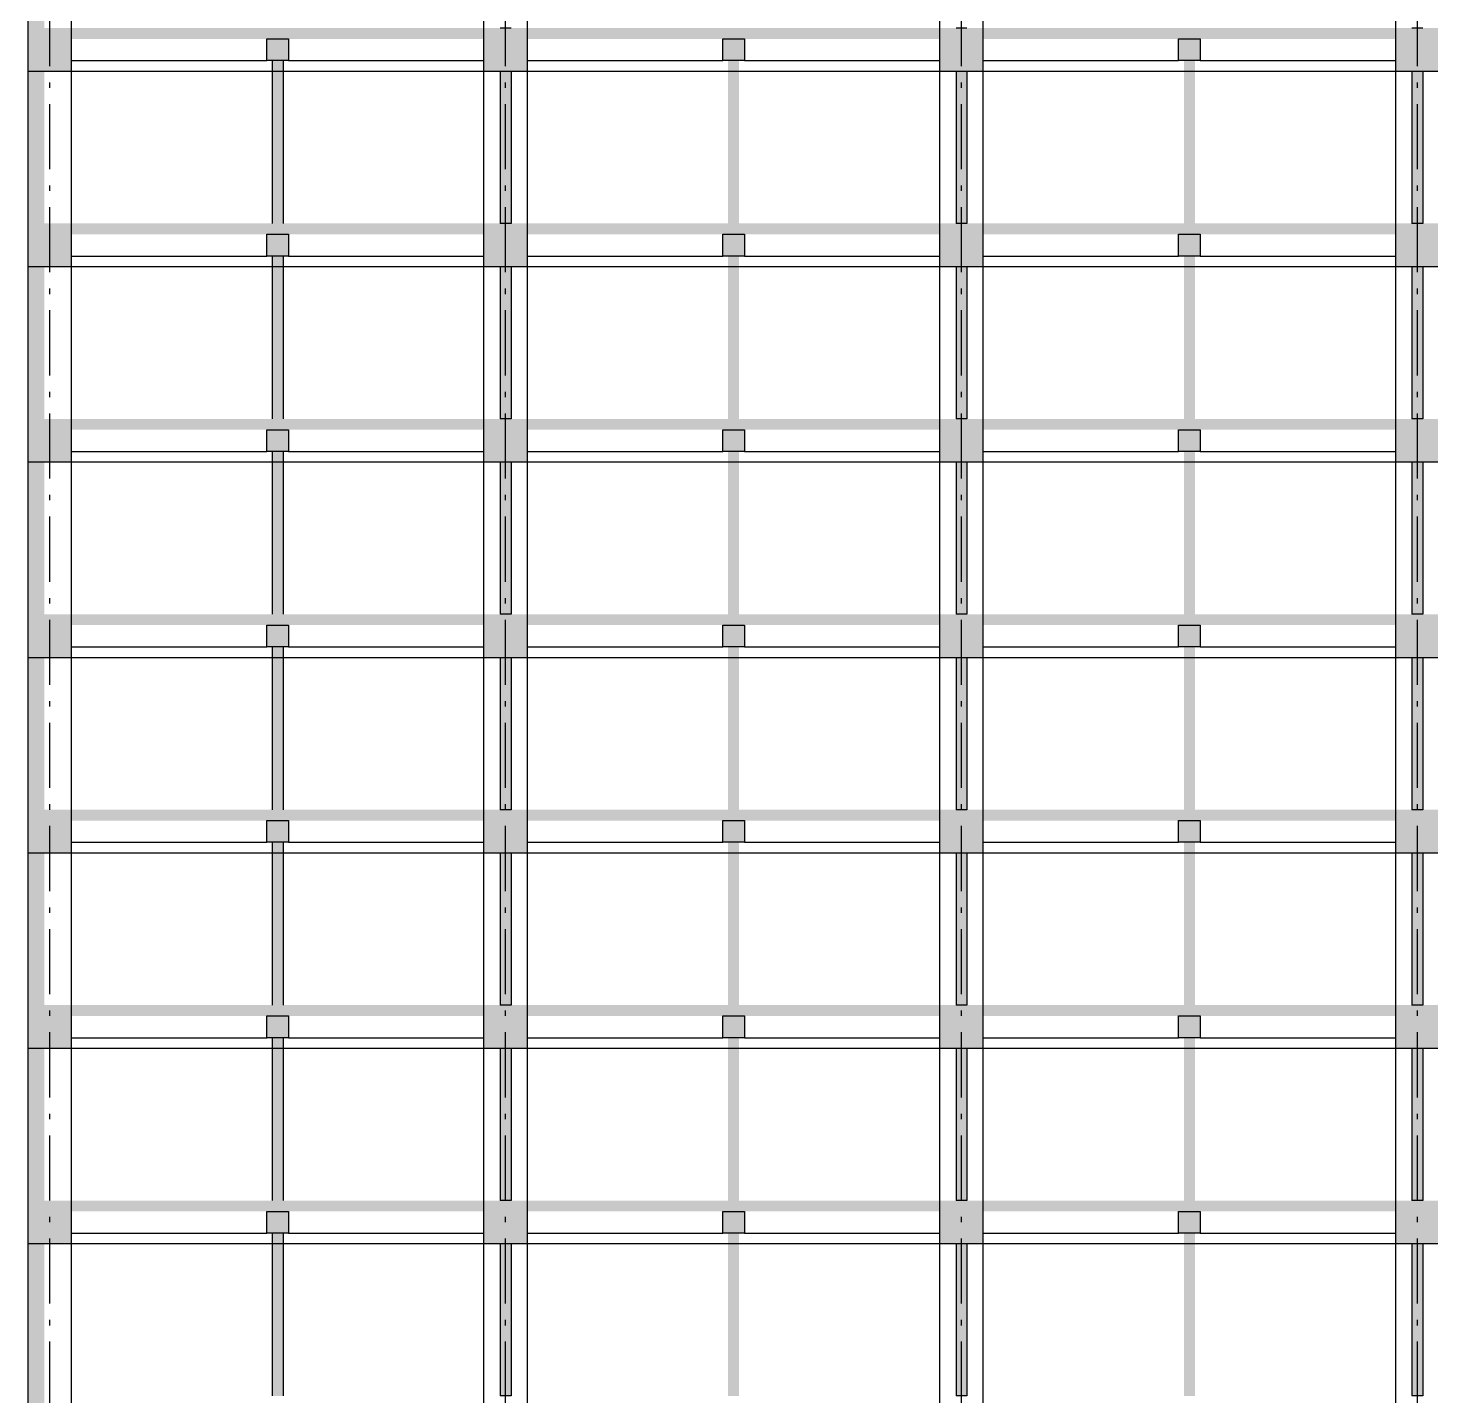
# Model space of a CAD drawing. Header units: inches. Extents: x -310 to 1074, y -19 to 138.
# Drawn here: x 182.26 to 208.11, y 34.6 to 59.8 of the extents above; entities that cross this region are included whole.
import ezdxf

# ---------------------------------------------------------------- set-up
doc = ezdxf.new("R2010")
doc.units = ezdxf.units.IN
doc.header["$MEASUREMENT"] = 0
doc.linetypes.add('ACAD_ISO10W100', pattern=[18, 12, -3, 0, -3])
for name, color, linetype in [('axis', 1, 'ACAD_ISO10W100'), ('column', 2, 'Continuous'), ('hatch', 11, 'Continuous'), ('oncut', 6, 'Continuous'), ('seeline', 214, 'Continuous')]:
    doc.layers.add(name, color=color, linetype=linetype)

msp = doc.modelspace()

# ---------------------------------------------------------------- hatches: boundary and pattern name
at = {"layer": 'hatch'}
h = msp.add_hatch(color=256, dxfattribs=at)
h.dxf.hatch_style = 1
h.paths.add_polyline_path([(182.5586, 77.8), (182.2586, 77.8), (182.2586, -9), (182.5586, -9)])
h = msp.add_hatch(color=256, dxfattribs=at)
h.dxf.hatch_style = 1
h.paths.add_polyline_path([(183.0586, 59.8), (182.2586, 59.8), (182.2586, 59), (183.0586, 59)])
h = msp.add_hatch(color=256, dxfattribs=at)
h.dxf.hatch_style = 1
h.paths.add_polyline_path([(190.6586, 59.8), (183.0586, 59.8), (183.0586, 59.6), (190.6586, 59.6)])
h = msp.add_hatch(color=256, dxfattribs=at)
h.dxf.hatch_style = 1
h.paths.add_polyline_path([(191.4586, 59.8), (190.6586, 59.8), (190.6586, 59), (191.4586, 59)])
h = msp.add_hatch(color=256, dxfattribs=at)
h.dxf.hatch_style = 1
h.paths.add_polyline_path([(199.0586, 59.8), (191.4586, 59.8), (191.4586, 59.6), (199.0586, 59.6)])
h = msp.add_hatch(color=256, dxfattribs=at)
h.dxf.hatch_style = 1
h.paths.add_polyline_path([(199.8586, 59.8), (199.0586, 59.8), (199.0586, 59), (199.8586, 59)])
h = msp.add_hatch(color=256, dxfattribs=at)
h.dxf.hatch_style = 1
h.paths.add_polyline_path([(207.4586, 59.8), (199.8586, 59.8), (199.8586, 59.6), (207.4586, 59.6)])
h = msp.add_hatch(color=256, dxfattribs=at)
h.dxf.hatch_style = 1
h.paths.add_polyline_path([(208.2586, 59.8), (207.4586, 59.8), (207.4586, 59), (208.2586, 59)])
h = msp.add_hatch(color=256, dxfattribs=at)
h.dxf.hatch_style = 1
h.paths.add_polyline_path([(187.0586, 59.6), (186.6586, 59.6), (186.6586, 59.2), (187.0586, 59.2)])
h = msp.add_hatch(color=256, dxfattribs=at)
h.dxf.hatch_style = 1
h.paths.add_polyline_path([(195.4586, 59.6), (195.0586, 59.6), (195.0586, 59.2), (195.4586, 59.2)])
h = msp.add_hatch(color=256, dxfattribs=at)
h.dxf.hatch_style = 1
h.paths.add_polyline_path([(203.8586, 59.6), (203.4586, 59.6), (203.4586, 59.2), (203.8586, 59.2)])
h = msp.add_hatch(color=256, dxfattribs=at)
h.dxf.hatch_style = 1
h.paths.add_polyline_path([(186.9586, 59.2), (186.7586, 59.2), (186.7586, 56.2), (186.9586, 56.2)])
h = msp.add_hatch(color=256, dxfattribs=at)
h.dxf.hatch_style = 1
h.paths.add_polyline_path([(195.3586, 59.2), (195.1586, 59.2), (195.1586, 56.2), (195.3586, 56.2)])
h = msp.add_hatch(color=256, dxfattribs=at)
h.dxf.hatch_style = 1
h.paths.add_polyline_path([(203.7586, 59.2), (203.5586, 59.2), (203.5586, 56.2), (203.7586, 56.2)])
h = msp.add_hatch(color=256, dxfattribs=at)
h.dxf.hatch_style = 1
h.paths.add_polyline_path([(191.1586, 59), (190.9586, 59), (190.9586, 56.2), (191.1586, 56.2)])
h = msp.add_hatch(color=256, dxfattribs=at)
h.dxf.hatch_style = 1
h.paths.add_polyline_path([(199.5586, 59), (199.3586, 59), (199.3586, 56.2), (199.5586, 56.2)])
h = msp.add_hatch(color=256, dxfattribs=at)
h.dxf.hatch_style = 1
h.paths.add_polyline_path([(207.9586, 59), (207.7586, 59), (207.7586, 56.2), (207.9586, 56.2)])
h = msp.add_hatch(color=256, dxfattribs=at)
h.dxf.hatch_style = 1
h.paths.add_polyline_path([(183.0586, 56.2), (182.2586, 56.2), (182.2586, 55.4), (183.0586, 55.4)])
h = msp.add_hatch(color=256, dxfattribs=at)
h.dxf.hatch_style = 1
h.paths.add_polyline_path([(190.6586, 56.2), (183.0586, 56.2), (183.0586, 56), (190.6586, 56)])
h = msp.add_hatch(color=256, dxfattribs=at)
h.dxf.hatch_style = 1
h.paths.add_polyline_path([(191.4586, 56.2), (190.6586, 56.2), (190.6586, 55.4), (191.4586, 55.4)])
h = msp.add_hatch(color=256, dxfattribs=at)
h.dxf.hatch_style = 1
h.paths.add_polyline_path([(199.0586, 56.2), (191.4586, 56.2), (191.4586, 56), (199.0586, 56)])
h = msp.add_hatch(color=256, dxfattribs=at)
h.dxf.hatch_style = 1
h.paths.add_polyline_path([(199.8586, 56.2), (199.0586, 56.2), (199.0586, 55.4), (199.8586, 55.4)])
h = msp.add_hatch(color=256, dxfattribs=at)
h.dxf.hatch_style = 1
h.paths.add_polyline_path([(207.4586, 56.2), (199.8586, 56.2), (199.8586, 56), (207.4586, 56)])
h = msp.add_hatch(color=256, dxfattribs=at)
h.dxf.hatch_style = 1
h.paths.add_polyline_path([(208.2586, 56.2), (207.4586, 56.2), (207.4586, 55.4), (208.2586, 55.4)])
h = msp.add_hatch(color=256, dxfattribs=at)
h.dxf.hatch_style = 1
h.paths.add_polyline_path([(187.0586, 56), (186.6586, 56), (186.6586, 55.6), (187.0586, 55.6)])
h = msp.add_hatch(color=256, dxfattribs=at)
h.dxf.hatch_style = 1
h.paths.add_polyline_path([(195.4586, 56), (195.0586, 56), (195.0586, 55.6), (195.4586, 55.6)])
h = msp.add_hatch(color=256, dxfattribs=at)
h.dxf.hatch_style = 1
h.paths.add_polyline_path([(203.8586, 56), (203.4586, 56), (203.4586, 55.6), (203.8586, 55.6)])
h = msp.add_hatch(color=256, dxfattribs=at)
h.dxf.hatch_style = 1
h.paths.add_polyline_path([(186.9586, 55.6), (186.7586, 55.6), (186.7586, 52.6), (186.9586, 52.6)])
h = msp.add_hatch(color=256, dxfattribs=at)
h.dxf.hatch_style = 1
h.paths.add_polyline_path([(195.3586, 55.6), (195.1586, 55.6), (195.1586, 52.6), (195.3586, 52.6)])
h = msp.add_hatch(color=256, dxfattribs=at)
h.dxf.hatch_style = 1
h.paths.add_polyline_path([(203.7586, 55.6), (203.5586, 55.6), (203.5586, 52.6), (203.7586, 52.6)])
h = msp.add_hatch(color=256, dxfattribs=at)
h.dxf.hatch_style = 1
h.paths.add_polyline_path([(191.1586, 55.4), (190.9586, 55.4), (190.9586, 52.6), (191.1586, 52.6)])
h = msp.add_hatch(color=256, dxfattribs=at)
h.dxf.hatch_style = 1
h.paths.add_polyline_path([(199.5586, 55.4), (199.3586, 55.4), (199.3586, 52.6), (199.5586, 52.6)])
h = msp.add_hatch(color=256, dxfattribs=at)
h.dxf.hatch_style = 1
h.paths.add_polyline_path([(207.9586, 55.4), (207.7586, 55.4), (207.7586, 52.6), (207.9586, 52.6)])
h = msp.add_hatch(color=256, dxfattribs=at)
h.dxf.hatch_style = 1
h.paths.add_polyline_path([(183.0586, 52.6), (182.2586, 52.6), (182.2586, 51.8), (183.0586, 51.8)])
h = msp.add_hatch(color=256, dxfattribs=at)
h.dxf.hatch_style = 1
h.paths.add_polyline_path([(190.6586, 52.6), (183.0586, 52.6), (183.0586, 52.4), (190.6586, 52.4)])
h = msp.add_hatch(color=256, dxfattribs=at)
h.dxf.hatch_style = 1
h.paths.add_polyline_path([(191.4586, 52.6), (190.6586, 52.6), (190.6586, 51.8), (191.4586, 51.8)])
h = msp.add_hatch(color=256, dxfattribs=at)
h.dxf.hatch_style = 1
h.paths.add_polyline_path([(199.0586, 52.6), (191.4586, 52.6), (191.4586, 52.4), (199.0586, 52.4)])
h = msp.add_hatch(color=256, dxfattribs=at)
h.dxf.hatch_style = 1
h.paths.add_polyline_path([(199.8586, 52.6), (199.0586, 52.6), (199.0586, 51.8), (199.8586, 51.8)])
h = msp.add_hatch(color=256, dxfattribs=at)
h.dxf.hatch_style = 1
h.paths.add_polyline_path([(207.4586, 52.6), (199.8586, 52.6), (199.8586, 52.4), (207.4586, 52.4)])
h = msp.add_hatch(color=256, dxfattribs=at)
h.dxf.hatch_style = 1
h.paths.add_polyline_path([(208.2586, 52.6), (207.4586, 52.6), (207.4586, 51.8), (208.2586, 51.8)])
h = msp.add_hatch(color=256, dxfattribs=at)
h.dxf.hatch_style = 1
h.paths.add_polyline_path([(187.0586, 52.4), (186.6586, 52.4), (186.6586, 52), (187.0586, 52)])
h = msp.add_hatch(color=256, dxfattribs=at)
h.dxf.hatch_style = 1
h.paths.add_polyline_path([(195.4586, 52.4), (195.0586, 52.4), (195.0586, 52), (195.4586, 52)])
h = msp.add_hatch(color=256, dxfattribs=at)
h.dxf.hatch_style = 1
h.paths.add_polyline_path([(203.8586, 52.4), (203.4586, 52.4), (203.4586, 52), (203.8586, 52)])
h = msp.add_hatch(color=256, dxfattribs=at)
h.dxf.hatch_style = 1
h.paths.add_polyline_path([(186.9586, 52), (186.7586, 52), (186.7586, 49), (186.9586, 49)])
h = msp.add_hatch(color=256, dxfattribs=at)
h.dxf.hatch_style = 1
h.paths.add_polyline_path([(195.3586, 52), (195.1586, 52), (195.1586, 49), (195.3586, 49)])
h = msp.add_hatch(color=256, dxfattribs=at)
h.dxf.hatch_style = 1
h.paths.add_polyline_path([(203.7586, 52), (203.5586, 52), (203.5586, 49), (203.7586, 49)])
h = msp.add_hatch(color=256, dxfattribs=at)
h.dxf.hatch_style = 1
h.paths.add_polyline_path([(191.1586, 51.8), (190.9586, 51.8), (190.9586, 49), (191.1586, 49)])
h = msp.add_hatch(color=256, dxfattribs=at)
h.dxf.hatch_style = 1
h.paths.add_polyline_path([(199.5586, 51.8), (199.3586, 51.8), (199.3586, 49), (199.5586, 49)])
h = msp.add_hatch(color=256, dxfattribs=at)
h.dxf.hatch_style = 1
h.paths.add_polyline_path([(207.9586, 51.8), (207.7586, 51.8), (207.7586, 49), (207.9586, 49)])
h = msp.add_hatch(color=256, dxfattribs=at)
h.dxf.hatch_style = 1
h.paths.add_polyline_path([(183.0586, 49), (182.2586, 49), (182.2586, 48.2), (183.0586, 48.2)])
h = msp.add_hatch(color=256, dxfattribs=at)
h.dxf.hatch_style = 1
h.paths.add_polyline_path([(190.6586, 49), (183.0586, 49), (183.0586, 48.8), (190.6586, 48.8)])
h = msp.add_hatch(color=256, dxfattribs=at)
h.dxf.hatch_style = 1
h.paths.add_polyline_path([(191.4586, 49), (190.6586, 49), (190.6586, 48.2), (191.4586, 48.2)])
h = msp.add_hatch(color=256, dxfattribs=at)
h.dxf.hatch_style = 1
h.paths.add_polyline_path([(199.0586, 49), (191.4586, 49), (191.4586, 48.8), (199.0586, 48.8)])
h = msp.add_hatch(color=256, dxfattribs=at)
h.dxf.hatch_style = 1
h.paths.add_polyline_path([(199.8586, 49), (199.0586, 49), (199.0586, 48.2), (199.8586, 48.2)])
h = msp.add_hatch(color=256, dxfattribs=at)
h.dxf.hatch_style = 1
h.paths.add_polyline_path([(207.4586, 49), (199.8586, 49), (199.8586, 48.8), (207.4586, 48.8)])
h = msp.add_hatch(color=256, dxfattribs=at)
h.dxf.hatch_style = 1
h.paths.add_polyline_path([(208.2586, 49), (207.4586, 49), (207.4586, 48.2), (208.2586, 48.2)])
h = msp.add_hatch(color=256, dxfattribs=at)
h.dxf.hatch_style = 1
h.paths.add_polyline_path([(187.0586, 48.8), (186.6586, 48.8), (186.6586, 48.4), (187.0586, 48.4)])
h = msp.add_hatch(color=256, dxfattribs=at)
h.dxf.hatch_style = 1
h.paths.add_polyline_path([(195.4586, 48.8), (195.0586, 48.8), (195.0586, 48.4), (195.4586, 48.4)])
h = msp.add_hatch(color=256, dxfattribs=at)
h.dxf.hatch_style = 1
h.paths.add_polyline_path([(203.8586, 48.8), (203.4586, 48.8), (203.4586, 48.4), (203.8586, 48.4)])
h = msp.add_hatch(color=256, dxfattribs=at)
h.dxf.hatch_style = 1
h.paths.add_polyline_path([(186.9586, 48.4), (186.7586, 48.4), (186.7586, 45.4), (186.9586, 45.4)])
h = msp.add_hatch(color=256, dxfattribs=at)
h.dxf.hatch_style = 1
h.paths.add_polyline_path([(195.3586, 48.4), (195.1586, 48.4), (195.1586, 45.4), (195.3586, 45.4)])
h = msp.add_hatch(color=256, dxfattribs=at)
h.dxf.hatch_style = 1
h.paths.add_polyline_path([(203.7586, 48.4), (203.5586, 48.4), (203.5586, 45.4), (203.7586, 45.4)])
h = msp.add_hatch(color=256, dxfattribs=at)
h.dxf.hatch_style = 1
h.paths.add_polyline_path([(191.1586, 48.2), (190.9586, 48.2), (190.9586, 45.4), (191.1586, 45.4)])
h = msp.add_hatch(color=256, dxfattribs=at)
h.dxf.hatch_style = 1
h.paths.add_polyline_path([(199.5586, 48.2), (199.3586, 48.2), (199.3586, 45.4), (199.5586, 45.4)])
h = msp.add_hatch(color=256, dxfattribs=at)
h.dxf.hatch_style = 1
h.paths.add_polyline_path([(207.9586, 48.2), (207.7586, 48.2), (207.7586, 45.4), (207.9586, 45.4)])
h = msp.add_hatch(color=256, dxfattribs=at)
h.dxf.hatch_style = 1
h.paths.add_polyline_path([(183.0586, 45.4), (182.2586, 45.4), (182.2586, 44.6), (183.0586, 44.6)])
h = msp.add_hatch(color=256, dxfattribs=at)
h.dxf.hatch_style = 1
h.paths.add_polyline_path([(190.6586, 45.4), (183.0586, 45.4), (183.0586, 45.2), (190.6586, 45.2)])
h = msp.add_hatch(color=256, dxfattribs=at)
h.dxf.hatch_style = 1
h.paths.add_polyline_path([(191.4586, 45.4), (190.6586, 45.4), (190.6586, 44.6), (191.4586, 44.6)])
h = msp.add_hatch(color=256, dxfattribs=at)
h.dxf.hatch_style = 1
h.paths.add_polyline_path([(199.0586, 45.4), (191.4586, 45.4), (191.4586, 45.2), (199.0586, 45.2)])
h = msp.add_hatch(color=256, dxfattribs=at)
h.dxf.hatch_style = 1
h.paths.add_polyline_path([(199.8586, 45.4), (199.0586, 45.4), (199.0586, 44.6), (199.8586, 44.6)])
h = msp.add_hatch(color=256, dxfattribs=at)
h.dxf.hatch_style = 1
h.paths.add_polyline_path([(207.4586, 45.4), (199.8586, 45.4), (199.8586, 45.2), (207.4586, 45.2)])
h = msp.add_hatch(color=256, dxfattribs=at)
h.dxf.hatch_style = 1
h.paths.add_polyline_path([(208.2586, 45.4), (207.4586, 45.4), (207.4586, 44.6), (208.2586, 44.6)])
h = msp.add_hatch(color=256, dxfattribs=at)
h.dxf.hatch_style = 1
h.paths.add_polyline_path([(187.0586, 45.2), (186.6586, 45.2), (186.6586, 44.8), (187.0586, 44.8)])
h = msp.add_hatch(color=256, dxfattribs=at)
h.dxf.hatch_style = 1
h.paths.add_polyline_path([(195.4586, 45.2), (195.0586, 45.2), (195.0586, 44.8), (195.4586, 44.8)])
h = msp.add_hatch(color=256, dxfattribs=at)
h.dxf.hatch_style = 1
h.paths.add_polyline_path([(203.8586, 45.2), (203.4586, 45.2), (203.4586, 44.8), (203.8586, 44.8)])
h = msp.add_hatch(color=256, dxfattribs=at)
h.dxf.hatch_style = 1
h.paths.add_polyline_path([(186.9586, 44.8), (186.7586, 44.8), (186.7586, 41.8), (186.9586, 41.8)])
h = msp.add_hatch(color=256, dxfattribs=at)
h.dxf.hatch_style = 1
h.paths.add_polyline_path([(195.3586, 44.8), (195.1586, 44.8), (195.1586, 41.8), (195.3586, 41.8)])
h = msp.add_hatch(color=256, dxfattribs=at)
h.dxf.hatch_style = 1
h.paths.add_polyline_path([(203.7586, 44.8), (203.5586, 44.8), (203.5586, 41.8), (203.7586, 41.8)])
h = msp.add_hatch(color=256, dxfattribs=at)
h.dxf.hatch_style = 1
h.paths.add_polyline_path([(191.1586, 44.6), (190.9586, 44.6), (190.9586, 41.8), (191.1586, 41.8)])
h = msp.add_hatch(color=256, dxfattribs=at)
h.dxf.hatch_style = 1
h.paths.add_polyline_path([(199.5586, 44.6), (199.3586, 44.6), (199.3586, 41.8), (199.5586, 41.8)])
h = msp.add_hatch(color=256, dxfattribs=at)
h.dxf.hatch_style = 1
h.paths.add_polyline_path([(207.9586, 44.6), (207.7586, 44.6), (207.7586, 41.8), (207.9586, 41.8)])
h = msp.add_hatch(color=256, dxfattribs=at)
h.dxf.hatch_style = 1
h.paths.add_polyline_path([(183.0586, 41.8), (182.2586, 41.8), (182.2586, 41), (183.0586, 41)])
h = msp.add_hatch(color=256, dxfattribs=at)
h.dxf.hatch_style = 1
h.paths.add_polyline_path([(190.6586, 41.8), (183.0586, 41.8), (183.0586, 41.6), (190.6586, 41.6)])
h = msp.add_hatch(color=256, dxfattribs=at)
h.dxf.hatch_style = 1
h.paths.add_polyline_path([(191.4586, 41.8), (190.6586, 41.8), (190.6586, 41), (191.4586, 41)])
h = msp.add_hatch(color=256, dxfattribs=at)
h.dxf.hatch_style = 1
h.paths.add_polyline_path([(199.0586, 41.8), (191.4586, 41.8), (191.4586, 41.6), (199.0586, 41.6)])
h = msp.add_hatch(color=256, dxfattribs=at)
h.dxf.hatch_style = 1
h.paths.add_polyline_path([(199.8586, 41.8), (199.0586, 41.8), (199.0586, 41), (199.8586, 41)])
h = msp.add_hatch(color=256, dxfattribs=at)
h.dxf.hatch_style = 1
h.paths.add_polyline_path([(207.4586, 41.8), (199.8586, 41.8), (199.8586, 41.6), (207.4586, 41.6)])
h = msp.add_hatch(color=256, dxfattribs=at)
h.dxf.hatch_style = 1
h.paths.add_polyline_path([(208.2586, 41.8), (207.4586, 41.8), (207.4586, 41), (208.2586, 41)])
h = msp.add_hatch(color=256, dxfattribs=at)
h.dxf.hatch_style = 1
h.paths.add_polyline_path([(187.0586, 41.6), (186.6586, 41.6), (186.6586, 41.2), (187.0586, 41.2)])
h = msp.add_hatch(color=256, dxfattribs=at)
h.dxf.hatch_style = 1
h.paths.add_polyline_path([(195.4586, 41.6), (195.0586, 41.6), (195.0586, 41.2), (195.4586, 41.2)])
h = msp.add_hatch(color=256, dxfattribs=at)
h.dxf.hatch_style = 1
h.paths.add_polyline_path([(203.8586, 41.6), (203.4586, 41.6), (203.4586, 41.2), (203.8586, 41.2)])
h = msp.add_hatch(color=256, dxfattribs=at)
h.dxf.hatch_style = 1
h.paths.add_polyline_path([(186.9586, 41.2), (186.7586, 41.2), (186.7586, 38.2), (186.9586, 38.2)])
h = msp.add_hatch(color=256, dxfattribs=at)
h.dxf.hatch_style = 1
h.paths.add_polyline_path([(195.3586, 41.2), (195.1586, 41.2), (195.1586, 38.2), (195.3586, 38.2)])
h = msp.add_hatch(color=256, dxfattribs=at)
h.dxf.hatch_style = 1
h.paths.add_polyline_path([(203.7586, 41.2), (203.5586, 41.2), (203.5586, 38.2), (203.7586, 38.2)])
h = msp.add_hatch(color=256, dxfattribs=at)
h.dxf.hatch_style = 1
h.paths.add_polyline_path([(191.1586, 41), (190.9586, 41), (190.9586, 38.2), (191.1586, 38.2)])
h = msp.add_hatch(color=256, dxfattribs=at)
h.dxf.hatch_style = 1
h.paths.add_polyline_path([(199.5586, 41), (199.3586, 41), (199.3586, 38.2), (199.5586, 38.2)])
h = msp.add_hatch(color=256, dxfattribs=at)
h.dxf.hatch_style = 1
h.paths.add_polyline_path([(207.9586, 41), (207.7586, 41), (207.7586, 38.2), (207.9586, 38.2)])
h = msp.add_hatch(color=256, dxfattribs=at)
h.dxf.hatch_style = 1
h.paths.add_polyline_path([(183.0586, 38.2), (182.2586, 38.2), (182.2586, 37.4), (183.0586, 37.4)])
h = msp.add_hatch(color=256, dxfattribs=at)
h.dxf.hatch_style = 1
h.paths.add_polyline_path([(190.6586, 38.2), (183.0586, 38.2), (183.0586, 38), (190.6586, 38)])
h = msp.add_hatch(color=256, dxfattribs=at)
h.dxf.hatch_style = 1
h.paths.add_polyline_path([(187.0586, 38), (186.6586, 38), (186.6586, 37.6), (187.0586, 37.6)])
h = msp.add_hatch(color=256, dxfattribs=at)
h.dxf.hatch_style = 1
h.paths.add_polyline_path([(191.4586, 38.2), (190.6586, 38.2), (190.6586, 37.4), (191.4586, 37.4)])
h = msp.add_hatch(color=256, dxfattribs=at)
h.dxf.hatch_style = 1
h.paths.add_polyline_path([(199.0586, 38.2), (191.4586, 38.2), (191.4586, 38), (199.0586, 38)])
h = msp.add_hatch(color=256, dxfattribs=at)
h.dxf.hatch_style = 1
h.paths.add_polyline_path([(195.4586, 38), (195.0586, 38), (195.0586, 37.6), (195.4586, 37.6)])
h = msp.add_hatch(color=256, dxfattribs=at)
h.dxf.hatch_style = 1
h.paths.add_polyline_path([(199.8586, 38.2), (199.0586, 38.2), (199.0586, 37.4), (199.8586, 37.4)])
h = msp.add_hatch(color=256, dxfattribs=at)
h.dxf.hatch_style = 1
h.paths.add_polyline_path([(207.4586, 38.2), (199.8586, 38.2), (199.8586, 38), (207.4586, 38)])
h = msp.add_hatch(color=256, dxfattribs=at)
h.dxf.hatch_style = 1
h.paths.add_polyline_path([(203.8586, 38), (203.4586, 38), (203.4586, 37.6), (203.8586, 37.6)])
h = msp.add_hatch(color=256, dxfattribs=at)
h.dxf.hatch_style = 1
h.paths.add_polyline_path([(208.2586, 38.2), (207.4586, 38.2), (207.4586, 37.4), (208.2586, 37.4)])
h = msp.add_hatch(color=256, dxfattribs=at)
h.dxf.hatch_style = 1
h.paths.add_polyline_path([(186.9586, 37.6), (186.7586, 37.6), (186.7586, 34.6), (186.9586, 34.6)])
h = msp.add_hatch(color=256, dxfattribs=at)
h.dxf.hatch_style = 1
h.paths.add_polyline_path([(195.3586, 37.6), (195.1586, 37.6), (195.1586, 34.6), (195.3586, 34.6)])
h = msp.add_hatch(color=256, dxfattribs=at)
h.dxf.hatch_style = 1
h.paths.add_polyline_path([(203.7586, 37.6), (203.5586, 37.6), (203.5586, 34.6), (203.7586, 34.6)])
h = msp.add_hatch(color=256, dxfattribs=at)
h.dxf.hatch_style = 1
h.paths.add_polyline_path([(191.1586, 37.4), (190.9586, 37.4), (190.9586, 34.6), (191.1586, 34.6)])
h = msp.add_hatch(color=256, dxfattribs=at)
h.dxf.hatch_style = 1
h.paths.add_polyline_path([(199.5586, 37.4), (199.3586, 37.4), (199.3586, 34.6), (199.5586, 34.6)])
h = msp.add_hatch(color=256, dxfattribs=at)
h.dxf.hatch_style = 1
h.paths.add_polyline_path([(207.9586, 37.4), (207.7586, 37.4), (207.7586, 34.6), (207.9586, 34.6)])

# ---------------------------------------------------------------- linework, layer by layer
at = {"layer": 'axis', "ltscale": 0.1}
for p, q in [((182.6586, -15), (182.6586, 77.8)), ((191.0586, -15), (191.0586, 77.8)), ((199.4586, -15), (199.4586, 77.8)), ((207.8586, -15), (207.8586, 77.8))]:
    msp.add_line(p, q, dxfattribs=at)
at = {"layer": 'column'}
for p, q in [((182.2586, -9), (182.2586, 77.8)), ((183.0586, -9), (183.0586, 77.8)), ((190.6586, -9), (190.6586, 77.8)), ((191.4586, -9), (191.4586, 77.8)), ((199.0586, -9), (199.0586, 77.8)), ((199.8586, -9), (199.8586, 77.8)), ((207.4586, -9), (207.4586, 77.8))]:
    msp.add_line(p, q, dxfattribs=at)
at = {"layer": 'oncut'}
for p, q in [((191.1586, 59.8), (190.9586, 59.8)), ((191.1586, 59.8), (190.9586, 59.8)), ((199.5586, 59.8), (199.3586, 59.8)), ((199.5586, 59.8), (199.3586, 59.8)), ((207.9586, 59.8), (207.7586, 59.8)), ((207.9586, 59.8), (207.7586, 59.8)), ((186.7586, 59.2), (186.7586, 56.2)), ((186.9586, 59.2), (186.9586, 56.2)), ((224.8586, 59), (182.2586, 59)), ((190.9586, 59), (190.9586, 56.2)), ((191.1586, 59), (190.9586, 59)), ((191.1586, 59), (191.1586, 56.2)), ((199.5586, 59), (199.3586, 59)), ((199.3586, 59), (199.3586, 56.2)), ((199.5586, 59), (199.5586, 56.2)), ((207.9586, 59), (207.7586, 59)), ((207.7586, 59), (207.7586, 56.2)), ((207.9586, 59), (207.9586, 56.2)), ((191.1586, 56.2), (190.9586, 56.2)), ((191.1586, 56.2), (190.9586, 56.2)), ((191.1586, 56.2), (190.9586, 56.2)), ((199.5586, 56.2), (199.3586, 56.2)), ((199.5586, 56.2), (199.3586, 56.2)), ((199.5586, 56.2), (199.3586, 56.2)), ((207.9586, 56.2), (207.7586, 56.2)), ((207.9586, 56.2), (207.7586, 56.2)), ((207.9586, 56.2), (207.7586, 56.2)), ((186.7586, 55.6), (186.7586, 52.6)), ((186.9586, 55.6), (186.9586, 52.6)), ((224.8586, 55.4), (182.2586, 55.4)), ((190.9586, 55.4), (190.9586, 52.6)), ((191.1586, 55.4), (190.9586, 55.4)), ((191.1586, 55.4), (191.1586, 52.6)), ((199.5586, 55.4), (199.3586, 55.4)), ((199.3586, 55.4), (199.3586, 52.6)), ((199.5586, 55.4), (199.5586, 52.6)), ((207.9586, 55.4), (207.7586, 55.4)), ((207.7586, 55.4), (207.7586, 52.6)), ((207.9586, 55.4), (207.9586, 52.6)), ((191.1586, 52.6), (190.9586, 52.6)), ((191.1586, 52.6), (190.9586, 52.6)), ((191.1586, 52.6), (190.9586, 52.6)), ((199.5586, 52.6), (199.3586, 52.6)), ((199.5586, 52.6), (199.3586, 52.6)), ((199.5586, 52.6), (199.3586, 52.6)), ((207.9586, 52.6), (207.7586, 52.6)), ((207.9586, 52.6), (207.7586, 52.6)), ((207.9586, 52.6), (207.7586, 52.6)), ((186.7586, 52), (186.7586, 49)), ((186.9586, 52), (186.9586, 49)), ((224.8586, 51.8), (182.2586, 51.8)), ((190.9586, 51.8), (190.9586, 49)), ((191.1586, 51.8), (190.9586, 51.8)), ((191.1586, 51.8), (191.1586, 49)), ((199.5586, 51.8), (199.3586, 51.8)), ((199.3586, 51.8), (199.3586, 49)), ((199.5586, 51.8), (199.5586, 49)), ((207.9586, 51.8), (207.7586, 51.8)), ((207.7586, 51.8), (207.7586, 49)), ((207.9586, 51.8), (207.9586, 49)), ((191.1586, 49), (190.9586, 49)), ((191.1586, 49), (190.9586, 49)), ((191.1586, 49), (190.9586, 49)), ((199.5586, 49), (199.3586, 49)), ((199.5586, 49), (199.3586, 49)), ((199.5586, 49), (199.3586, 49)), ((207.9586, 49), (207.7586, 49)), ((207.9586, 49), (207.7586, 49)), ((207.9586, 49), (207.7586, 49)), ((186.7586, 48.4), (186.7586, 45.4)), ((186.9586, 48.4), (186.9586, 45.4)), ((224.8586, 48.2), (182.2586, 48.2)), ((190.9586, 48.2), (190.9586, 45.4)), ((191.1586, 48.2), (190.9586, 48.2)), ((191.1586, 48.2), (191.1586, 45.4)), ((199.5586, 48.2), (199.3586, 48.2)), ((199.3586, 48.2), (199.3586, 45.4)), ((199.5586, 48.2), (199.5586, 45.4)), ((207.9586, 48.2), (207.7586, 48.2)), ((207.7586, 48.2), (207.7586, 45.4)), ((207.9586, 48.2), (207.9586, 45.4)), ((191.1586, 45.4), (190.9586, 45.4)), ((191.1586, 45.4), (190.9586, 45.4)), ((191.1586, 45.4), (190.9586, 45.4)), ((199.5586, 45.4), (199.3586, 45.4)), ((199.5586, 45.4), (199.3586, 45.4)), ((199.5586, 45.4), (199.3586, 45.4)), ((207.9586, 45.4), (207.7586, 45.4)), ((207.9586, 45.4), (207.7586, 45.4)), ((207.9586, 45.4), (207.7586, 45.4)), ((186.7586, 44.8), (186.7586, 41.8)), ((186.9586, 44.8), (186.9586, 41.8)), ((224.8586, 44.6), (182.2586, 44.6)), ((190.9586, 44.6), (190.9586, 41.8)), ((191.1586, 44.6), (190.9586, 44.6)), ((191.1586, 44.6), (191.1586, 41.8)), ((199.5586, 44.6), (199.3586, 44.6)), ((199.3586, 44.6), (199.3586, 41.8)), ((199.5586, 44.6), (199.5586, 41.8)), ((207.9586, 44.6), (207.7586, 44.6)), ((207.7586, 44.6), (207.7586, 41.8)), ((207.9586, 44.6), (207.9586, 41.8)), ((191.1586, 41.8), (190.9586, 41.8)), ((191.1586, 41.8), (190.9586, 41.8)), ((191.1586, 41.8), (190.9586, 41.8)), ((199.5586, 41.8), (199.3586, 41.8)), ((199.5586, 41.8), (199.3586, 41.8)), ((199.5586, 41.8), (199.3586, 41.8)), ((207.9586, 41.8), (207.7586, 41.8)), ((207.9586, 41.8), (207.7586, 41.8)), ((207.9586, 41.8), (207.7586, 41.8)), ((186.7586, 41.2), (186.7586, 38.2)), ((186.9586, 41.2), (186.9586, 38.2)), ((224.8586, 41), (182.2586, 41)), ((190.9586, 41), (190.9586, 38.2)), ((191.1586, 41), (190.9586, 41)), ((191.1586, 41), (191.1586, 38.2)), ((199.5586, 41), (199.3586, 41)), ((199.3586, 41), (199.3586, 38.2)), ((199.5586, 41), (199.5586, 38.2)), ((207.9586, 41), (207.7586, 41)), ((207.7586, 41), (207.7586, 38.2)), ((207.9586, 41), (207.9586, 38.2)), ((191.1586, 38.2), (190.9586, 38.2)), ((191.1586, 38.2), (190.9586, 38.2)), ((191.1586, 38.2), (190.9586, 38.2)), ((199.5586, 38.2), (199.3586, 38.2)), ((199.5586, 38.2), (199.3586, 38.2)), ((199.5586, 38.2), (199.3586, 38.2)), ((207.9586, 38.2), (207.7586, 38.2)), ((207.9586, 38.2), (207.7586, 38.2)), ((207.9586, 38.2), (207.7586, 38.2)), ((186.7586, 37.6), (186.7586, 34.6)), ((186.9586, 37.6), (186.9586, 34.6)), ((224.8586, 37.4), (182.2586, 37.4)), ((190.9586, 37.4), (190.9586, 34.6)), ((191.1586, 37.4), (190.9586, 37.4)), ((191.1586, 37.4), (191.1586, 34.6)), ((199.5586, 37.4), (199.3586, 37.4)), ((199.3586, 37.4), (199.3586, 34.6)), ((199.5586, 37.4), (199.5586, 34.6)), ((207.9586, 37.4), (207.7586, 37.4)), ((207.7586, 37.4), (207.7586, 34.6)), ((207.9586, 37.4), (207.9586, 34.6)), ((191.1586, 34.6), (190.9586, 34.6)), ((199.5586, 34.6), (199.3586, 34.6)), ((207.9586, 34.6), (207.7586, 34.6))]:
    msp.add_line(p, q, dxfattribs=at)
for points in [[(187.0586, 59.2), (186.6586, 59.2), (186.6586, 59.6), (187.0586, 59.6)], [(195.4586, 59.2), (195.0586, 59.2), (195.0586, 59.6), (195.4586, 59.6)], [(203.8586, 59.2), (203.4586, 59.2), (203.4586, 59.6), (203.8586, 59.6)], [(187.0586, 55.6), (186.6586, 55.6), (186.6586, 56), (187.0586, 56)], [(195.4586, 55.6), (195.0586, 55.6), (195.0586, 56), (195.4586, 56)], [(203.8586, 55.6), (203.4586, 55.6), (203.4586, 56), (203.8586, 56)], [(187.0586, 52), (186.6586, 52), (186.6586, 52.4), (187.0586, 52.4)], [(195.4586, 52), (195.0586, 52), (195.0586, 52.4), (195.4586, 52.4)], [(203.8586, 52), (203.4586, 52), (203.4586, 52.4), (203.8586, 52.4)], [(187.0586, 48.4), (186.6586, 48.4), (186.6586, 48.8), (187.0586, 48.8)], [(195.4586, 48.4), (195.0586, 48.4), (195.0586, 48.8), (195.4586, 48.8)], [(203.8586, 48.4), (203.4586, 48.4), (203.4586, 48.8), (203.8586, 48.8)], [(187.0586, 44.8), (186.6586, 44.8), (186.6586, 45.2), (187.0586, 45.2)], [(195.4586, 44.8), (195.0586, 44.8), (195.0586, 45.2), (195.4586, 45.2)], [(203.8586, 44.8), (203.4586, 44.8), (203.4586, 45.2), (203.8586, 45.2)], [(187.0586, 41.2), (186.6586, 41.2), (186.6586, 41.6), (187.0586, 41.6)], [(195.4586, 41.2), (195.0586, 41.2), (195.0586, 41.6), (195.4586, 41.6)], [(203.8586, 41.2), (203.4586, 41.2), (203.4586, 41.6), (203.8586, 41.6)], [(187.0586, 37.6), (186.6586, 37.6), (186.6586, 38), (187.0586, 38)], [(195.4586, 37.6), (195.0586, 37.6), (195.0586, 38), (195.4586, 38)], [(203.8586, 37.6), (203.4586, 37.6), (203.4586, 38), (203.8586, 38)]]:
    msp.add_lwpolyline(points, close=True, dxfattribs=at)
at = {"layer": 'seeline'}
for p, q in [((183.0586, 59.2), (186.6586, 59.2)), ((187.0586, 59.2), (190.6586, 59.2)), ((187.0586, 59.2), (190.6586, 59.2)), ((191.4586, 59.2), (195.0586, 59.2)), ((195.4586, 59.2), (199.0586, 59.2)), ((199.8586, 59.2), (203.4586, 59.2)), ((203.8586, 59.2), (207.4586, 59.2)), ((183.0586, 55.6), (186.6586, 55.6)), ((187.0586, 55.6), (190.6586, 55.6)), ((187.0586, 55.6), (190.6586, 55.6)), ((191.4586, 55.6), (195.0586, 55.6)), ((195.4586, 55.6), (199.0586, 55.6)), ((199.8586, 55.6), (203.4586, 55.6)), ((203.8586, 55.6), (207.4586, 55.6)), ((183.0586, 52), (186.6586, 52)), ((187.0586, 52), (190.6586, 52)), ((187.0586, 52), (190.6586, 52)), ((191.4586, 52), (195.0586, 52)), ((195.4586, 52), (199.0586, 52)), ((199.8586, 52), (203.4586, 52)), ((203.8586, 52), (207.4586, 52)), ((183.0586, 48.4), (186.6586, 48.4)), ((187.0586, 48.4), (190.6586, 48.4)), ((187.0586, 48.4), (190.6586, 48.4)), ((191.4586, 48.4), (195.0586, 48.4)), ((195.4586, 48.4), (199.0586, 48.4)), ((199.8586, 48.4), (203.4586, 48.4)), ((203.8586, 48.4), (207.4586, 48.4)), ((183.0586, 44.8), (186.6586, 44.8)), ((187.0586, 44.8), (190.6586, 44.8)), ((187.0586, 44.8), (190.6586, 44.8)), ((191.4586, 44.8), (195.0586, 44.8)), ((195.4586, 44.8), (199.0586, 44.8)), ((199.8586, 44.8), (203.4586, 44.8)), ((203.8586, 44.8), (207.4586, 44.8)), ((183.0586, 41.2), (186.6586, 41.2)), ((187.0586, 41.2), (190.6586, 41.2)), ((187.0586, 41.2), (190.6586, 41.2)), ((191.4586, 41.2), (195.0586, 41.2)), ((195.4586, 41.2), (199.0586, 41.2)), ((199.8586, 41.2), (203.4586, 41.2)), ((203.8586, 41.2), (207.4586, 41.2)), ((183.0586, 37.6), (186.6586, 37.6)), ((187.0586, 37.6), (190.6586, 37.6)), ((187.0586, 37.6), (190.6586, 37.6)), ((191.4586, 37.6), (195.0586, 37.6)), ((195.4586, 37.6), (199.0586, 37.6)), ((199.8586, 37.6), (203.4586, 37.6)), ((203.8586, 37.6), (207.4586, 37.6))]:
    msp.add_line(p, q, dxfattribs=at)

doc.saveas('drawing.dxf')
